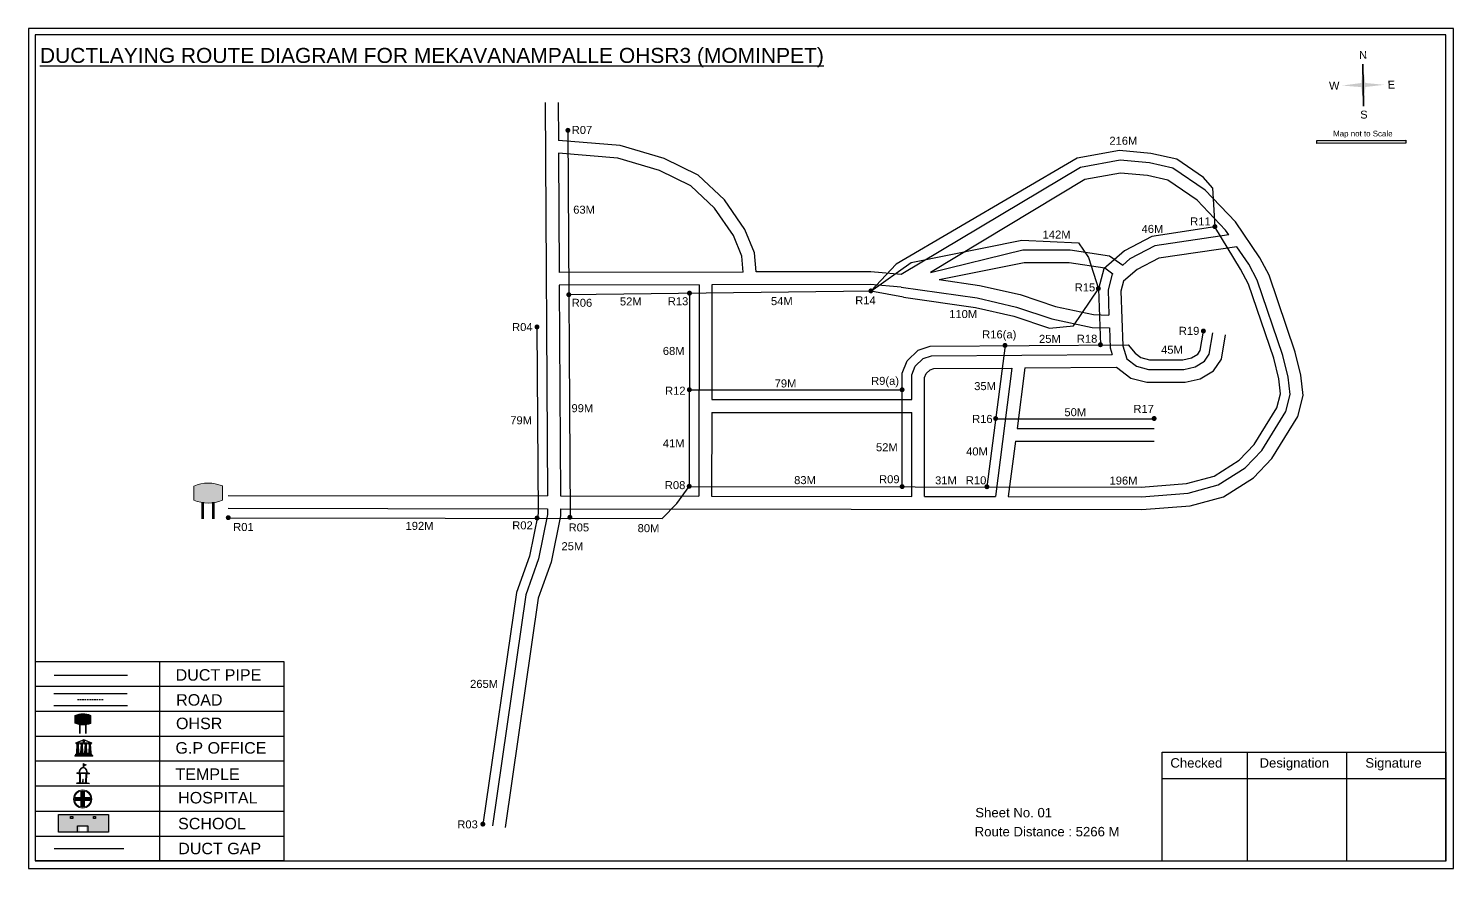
# Model space of a CAD drawing. Header units: inches. Extents: x 583 to 8862, y 412 to 2484.
# Drawn here: x 2796 to 3686, y 422 to 946 of the extents above; entities that cross this region are included whole.
import ezdxf

# ---------------------------------------------------------------- set-up
doc = ezdxf.new("R2010")
doc.units = ezdxf.units.IN
doc.header["$MEASUREMENT"] = 0
doc.linetypes.add('DASHEDX2', pattern=[1.5, 1, -0.5])
for name, color, linetype in [('LANDMARK', 7, 'Continuous'), ('OHT', 7, 'Continuous'), ('pipe', 5, 'Continuous')]:
    doc.layers.add(name, color=color, linetype=linetype)
doc.styles.get("Standard").update_dxf_attribs({"font": 'arial.ttf'})

# ---------------------------------------------------------------- blocks, each defined once
blk = doc.blocks.new('OHT')
at = {"linetype": 'Continuous', "lineweight": 0, "true_color": 0x0ffffc}
blk.add_hatch(color=4, dxfattribs=at).paths.add_polyline_path([(0.012, 1), (0, 1, 0.101323), (-0.4, 0.916), (-0.4, 0.525, 0.194075), (0.399, 0.521), (0.399, 0.921, 0.097877)])
at = {"color": 4, "linetype": 'Continuous', "lineweight": 0, "true_color": 0x0ffffc, "flags": 128}
for points in [[(-0.4, 0.525), (-0.4, 0.916)], [(0.399, 0.521), (0.399, 0.921)]]:
    blk.add_lwpolyline(points, dxfattribs=at)
at = {"color": 4, "linetype": 'Continuous', "lineweight": 0, "true_color": 0x0ffffc, "const_width": 0.075, "flags": 128}
for points in [[(-0.15, 0), (-0.15, 0.475)], [(0.15, 0), (0.15, 0.473)]]:
    blk.add_lwpolyline(points, dxfattribs=at)
at = {"color": 4, "linetype": 'Continuous', "lineweight": 0, "true_color": 0x0ffffc}
for centre, radius, start, end in [((0.006, -0.019), 1.019, 67.3109, 113.4711), ((0.004, 1.513), 1.068, 247.7682, 291.7007)]:
    blk.add_arc(centre, radius, start, end, dxfattribs=at)
blk = doc.blocks.new('Government_Office')
at = {"linetype": 'Continuous', "lineweight": 0, "true_color": 0xff0000}
h = blk.add_hatch(color=1, dxfattribs=at)
h.paths.add_polyline_path([(0.44, 0.72), (0.45, 0.75), (0, 0.93), (-0.45, 0.75), (-0.44, 0.72)])
h.paths.add_polyline_path([(0.355, 0.75), (-0.355, 0.75), (0, 0.9)], flags=16)
h.paths.add_polyline_path([(0, 0.778, -1), (0, 0.872, -1)], flags=0)
h = blk.add_hatch(color=1, dxfattribs=at)
edge = h.paths.add_edge_path()
edge.add_arc((0, 0.825), 0.0467, 90, 270)
edge.add_arc((0, 0.825), 0.0467, 270, 450)
for points in [[(-0.5, 0.05), (0.5, 0.05), (0.5, 0), (-0.5, 0)], [(-0.45, 0.075), (-0.45, 0.12), (0.45, 0.12), (0.45, 0.075)], [(-0.4, 0.14), (-0.4, 0.18), (0.4, 0.18), (0.4, 0.14)]]:
    blk.add_hatch(color=1, dxfattribs=at).paths.add_polyline_path(points)
h = blk.add_hatch(color=1, dxfattribs=at)
edge = h.paths.add_edge_path()
edge.add_line((-0.27, 0.195), (-0.295, 0.675))
edge.add_line((-0.295, 0.675), (-0.29, 0.675))
edge.add_arc((-0.278, 0.688), 0.0176, 225.30401, 441.56588)
edge.add_line((-0.275, 0.705), (-0.395, 0.705))
edge.add_arc((-0.392, 0.688), 0.0176, 98.43412, 314.69599)
edge.add_line((-0.38, 0.675), (-0.375, 0.675))
edge.add_line((-0.375, 0.675), (-0.4, 0.195))
edge.add_line((-0.4, 0.195), (-0.27, 0.195))
h = blk.add_hatch(color=1, dxfattribs=at)
edge = h.paths.add_edge_path()
edge.add_line((-0.047, 0.195), (-0.072, 0.675))
edge.add_line((-0.072, 0.675), (-0.067, 0.675))
edge.add_arc((-0.054, 0.688), 0.0176, 225.30401, 441.56588)
edge.add_line((-0.052, 0.705), (-0.172, 0.705))
edge.add_arc((-0.169, 0.688), 0.0176, 98.43412, 314.69599)
edge.add_line((-0.157, 0.675), (-0.152, 0.675))
edge.add_line((-0.152, 0.675), (-0.177, 0.195))
edge.add_line((-0.177, 0.195), (-0.047, 0.195))
h = blk.add_hatch(color=1, dxfattribs=at)
edge = h.paths.add_edge_path()
edge.add_line((0.177, 0.195), (0.152, 0.675))
edge.add_line((0.152, 0.675), (0.157, 0.675))
edge.add_arc((0.169, 0.688), 0.0176, 225.30401, 441.56588)
edge.add_line((0.172, 0.705), (0.052, 0.705))
edge.add_arc((0.054, 0.688), 0.0176, 98.43412, 314.69599)
edge.add_line((0.067, 0.675), (0.072, 0.675))
edge.add_line((0.072, 0.675), (0.047, 0.195))
edge.add_line((0.047, 0.195), (0.177, 0.195))
h = blk.add_hatch(color=1, dxfattribs=at)
edge = h.paths.add_edge_path()
edge.add_line((0.4, 0.195), (0.375, 0.675))
edge.add_line((0.375, 0.675), (0.38, 0.675))
edge.add_arc((0.392, 0.688), 0.0176, 225.30401, 441.56588)
edge.add_line((0.395, 0.705), (0.275, 0.705))
edge.add_arc((0.278, 0.688), 0.0176, 98.43412, 314.69599)
edge.add_line((0.29, 0.675), (0.295, 0.675))
edge.add_line((0.295, 0.675), (0.27, 0.195))
edge.add_line((0.27, 0.195), (0.4, 0.195))
at = {"color": 1, "linetype": 'Continuous', "lineweight": 0, "true_color": 0xff0000, "flags": 128}
for points in [[(-0.45, 0.75), (-0.44, 0.72), (0.44, 0.72), (0.45, 0.75), (0, 0.93)], [(-0.355, 0.75), (0.355, 0.75), (0, 0.9)], [(-0.5, 0.05), (0.5, 0.05), (0.5, 0), (-0.5, 0)], [(-0.45, 0.075), (-0.45, 0.12), (0.45, 0.12), (0.45, 0.075)], [(-0.4, 0.14), (-0.4, 0.18), (0.4, 0.18), (0.4, 0.14)]]:
    blk.add_lwpolyline(points, close=True, dxfattribs=at)
for points in [[(0, 0.872, 1), (0, 0.778, 1)], [(-0.27, 0.195), (-0.295, 0.675), (-0.29, 0.675, 1.379694), (-0.275, 0.705), (-0.395, 0.705, 1.379694), (-0.38, 0.675), (-0.375, 0.675), (-0.4, 0.195)], [(-0.047, 0.195), (-0.072, 0.675), (-0.067, 0.675, 1.379694), (-0.052, 0.705), (-0.172, 0.705, 1.379694), (-0.157, 0.675), (-0.152, 0.675), (-0.177, 0.195)], [(0.177, 0.195), (0.152, 0.675), (0.157, 0.675, 1.379694), (0.172, 0.705), (0.052, 0.705, 1.379694), (0.067, 0.675), (0.072, 0.675), (0.047, 0.195)], [(0.4, 0.195), (0.375, 0.675), (0.38, 0.675, 1.379694), (0.395, 0.705), (0.275, 0.705, 1.379694), (0.29, 0.675), (0.295, 0.675), (0.27, 0.195)]]:
    blk.add_lwpolyline(points, format="xyb", close=True, dxfattribs=at)
blk = doc.blocks.new('Temple')
at = {"linetype": 'Continuous', "lineweight": 0, "true_color": 0xff0000}
h = blk.add_hatch(color=1, dxfattribs=at)
edge = h.paths.add_edge_path()
edge.add_line((0.175, 0.49), (0.225, 0.49))
edge.add_line((0.225, 0.49), (0.225, 0.497))
edge.add_line((0.225, 0.497), (0.307, 0.497))
edge.add_line((0.307, 0.497), (0.307, 0.533))
edge.add_line((0.307, 0.533), (0.257, 0.533))
edge.add_line((0.257, 0.533), (0.257, 0.54))
edge.add_line((0.257, 0.54), (0.2, 0.54))
edge.add_spline(control_points=[(0.2, 0.54), (0.2, 0.589), (0.19, 0.638), (0.142, 0.743), (0.092, 0.79), (0.027, 0.805), (0.02, 0.806), (0.012, 0.806)], knot_values=[4.712389, 4.712389, 4.712389, 4.712389, 5.278166, 5.278166, 6.117402, 6.117402, 6.223801, 6.223801, 6.223801, 6.223801], degree=3, periodic=0)
edge.add_line((0.012, 0.806), (0.012, 0.79))
edge.add_line((0.012, 0.79), (-0.012, 0.79))
edge.add_line((-0.012, 0.79), (-0.012, 0.806))
edge.add_spline(control_points=[(-0.012, 0.806), (-0.055, 0.802), (-0.096, 0.781), (-0.171, 0.699), (-0.197, 0.628), (-0.2, 0.55), (-0.2, 0.545), (-0.2, 0.54)], knot_values=[6.343965, 6.343965, 6.343965, 6.343965, 6.956638, 6.956638, 7.795874, 7.795874, 7.853982, 7.853982, 7.853982, 7.853982], degree=3, periodic=0)
edge.add_line((-0.2, 0.54), (-0.257, 0.54))
edge.add_line((-0.257, 0.54), (-0.257, 0.533))
edge.add_line((-0.257, 0.533), (-0.307, 0.533))
edge.add_line((-0.307, 0.533), (-0.307, 0.497))
edge.add_line((-0.307, 0.497), (-0.225, 0.497))
edge.add_line((-0.225, 0.497), (-0.225, 0.49))
edge.add_line((-0.225, 0.49), (-0.175, 0.49))
edge.add_line((-0.175, 0.49), (-0.175, 0.07))
edge.add_arc((-0.205, 0.07), 0.03, -90, 0, ccw=False)
edge.add_line((-0.205, 0.04), (-0.257, 0.04))
edge.add_line((-0.257, 0.04), (-0.257, 0.033))
edge.add_line((-0.257, 0.033), (-0.307, 0.033))
edge.add_line((-0.307, 0.033), (-0.307, 0))
edge.add_line((-0.307, 0), (0.307, 0))
edge.add_line((0.307, 0), (0.307, 0.033))
edge.add_line((0.307, 0.033), (0.257, 0.033))
edge.add_line((0.257, 0.033), (0.257, 0.04))
edge.add_line((0.257, 0.04), (0.205, 0.04))
edge.add_arc((0.205, 0.07), 0.03, 180, 270, ccw=False)
edge.add_line((0.175, 0.07), (0.175, 0.49))
h.paths.add_polyline_path([(0.125, 0.07, -0.414214), (0.095, 0.04), (0.05, 0.04), (0.05, 0.033), (-0.05, 0.033), (-0.05, 0.04), (-0.095, 0.04, -0.414214), (-0.125, 0.07), (-0.125, 0.497), (0.125, 0.497)], flags=16)
edge = h.paths.add_edge_path(flags=16)
edge.add_ellipse((0, 0.54), major_axis=(0, 0.242), ratio=0.722808, start_angle=270, end_angle=450, ccw=False)
edge.add_line((0.175, 0.54), (-0.175, 0.54))
h.paths.add_polyline_path([(0.012, 0.23), (0.012, 0.07), (-0.012, 0.07), (-0.012, 0.23)], flags=0)
h = blk.add_hatch(color=1, dxfattribs=at)
edge = h.paths.add_edge_path()
edge.add_line((0.012, 0.857), (0, 0.85))
edge.add_line((0, 0.85), (-0.003, 0.925))
edge.add_line((-0.003, 0.925), (-0.012, 0.925))
edge.add_line((-0.012, 0.925), (-0.012, 0.806))
edge.add_spline(control_points=[(-0.012, 0.806), (-0.004, 0.807), (0.004, 0.807), (0.012, 0.806)], knot_values=[6.223801, 6.223801, 6.223801, 6.223801, 6.343965, 6.343965, 6.343965, 6.343965], degree=3, periodic=0)
edge.add_line((0.012, 0.806), (0.012, 0.857))
h = blk.add_hatch(color=1, dxfattribs=at)
edge = h.paths.add_edge_path()
edge.add_line((0.012, 0.79), (0.012, 0.806))
edge.add_spline(control_points=[(0.012, 0.806), (0.004, 0.807), (-0.004, 0.807), (-0.012, 0.806)], knot_values=[6.223801, 6.223801, 6.223801, 6.223801, 6.343965, 6.343965, 6.343965, 6.343965], degree=3, periodic=0)
edge.add_line((-0.012, 0.806), (-0.012, 0.79))
edge.add_line((-0.012, 0.79), (0.012, 0.79))
at = {"linetype": 'Continuous', "lineweight": 0, "true_color": 0xe66000}
blk.add_hatch(color=32, dxfattribs=at).paths.add_polyline_path([(-0.006, 1), (0.147, 0.931), (0, 0.85)])
at = {"color": 1, "linetype": 'Continuous', "lineweight": 0, "true_color": 0xff0000, "flags": 128}
for points in [[(0.012, 0.925), (-0.012, 0.925), (-0.012, 0.79), (0.012, 0.79)], [(0.012, 0.23), (-0.012, 0.23), (-0.012, 0.07), (0.012, 0.07)]]:
    blk.add_lwpolyline(points, close=True, dxfattribs=at)
at = {"color": 32, "linetype": 'Continuous', "lineweight": 0, "true_color": 0xe66000, "flags": 128}
blk.add_lwpolyline([(-0.006, 1), (0.147, 0.931), (0, 0.85), (-0.006, 1)], dxfattribs=at)
at = {"color": 1, "linetype": 'Continuous', "lineweight": 0, "true_color": 0xff0000, "flags": 128}
blk.add_lwpolyline([(0.2, 0.54), (0.257, 0.54), (0.257, 0.533), (0.307, 0.533), (0.307, 0.497), (0.225, 0.497), (0.225, 0.49), (0.175, 0.49), (0.175, 0.07, 0.414214), (0.205, 0.04), (0.257, 0.04), (0.257, 0.033), (0.307, 0.033), (0.307, 0), (-0.307, 0), (-0.307, 0.033), (-0.257, 0.033), (-0.257, 0.04), (-0.205, 0.04, 0.414214), (-0.175, 0.07), (-0.175, 0.49), (-0.225, 0.49), (-0.225, 0.497), (-0.307, 0.497), (-0.307, 0.533), (-0.257, 0.533), (-0.257, 0.54), (-0.2, 0.54)], format="xyb", dxfattribs=at)
blk.add_lwpolyline([(-0.175, 0.54), (0.175, 0.54)], dxfattribs=at)
blk.add_lwpolyline([(0.125, 0.497), (0.125, 0.07, -0.414214), (0.095, 0.04), (0.05, 0.04), (0.05, 0.033), (-0.05, 0.033), (-0.05, 0.04), (-0.095, 0.04, -0.414214), (-0.125, 0.07), (-0.125, 0.497)], format="xyb", close=True, dxfattribs=at)
at = {"color": 1, "linetype": 'Continuous', "lineweight": 0, "true_color": 0xff0000}
blk.add_ellipse((0, 0.54), major_axis=(0, 0.242), ratio=0.722808, start_param=4.712389, end_param=7.853982, dxfattribs=at)
blk.add_open_spline([(0.2, 0.54), (0.2, 0.589), (0.19, 0.638), (0.142, 0.743), (0.092, 0.79), (-0.023, 0.816), (-0.085, 0.794), (-0.171, 0.699), (-0.197, 0.628), (-0.2, 0.55), (-0.2, 0.545), (-0.2, 0.54)], degree=3, knots=[4.712389, 4.712389, 4.712389, 4.712389, 5.278166, 5.278166, 6.117402, 6.117402, 6.956638, 6.956638, 7.795874, 7.795874, 7.853982, 7.853982, 7.853982, 7.853982], dxfattribs=at)
blk = doc.blocks.new('*U16')
at = {"color": 0, "linetype": 'DASHEDX2', "transparency": 16777216}
blk.add_line((-8.22, 0), (8.01, 0), dxfattribs=at)
blk = doc.blocks.new('Hospital')
at = {"linetype": 'Continuous', "lineweight": 0, "true_color": 0x000000}
h = blk.add_hatch(color=18, dxfattribs=at)
h.paths.add_polyline_path([(-0.5, 0, 1), (0.5, 0, 1)])
h.paths.add_polyline_path([(0.446, 0, -1), (-0.446, 0, -1)], flags=16)
at = {"linetype": 'Continuous', "true_color": 0xff0000}
blk.add_hatch(color=1, dxfattribs=at).paths.add_polyline_path([(-0.394, 0.08), (-0.08, 0.08), (-0.08, 0.394), (0.08, 0.394), (0.08, 0.08), (0.394, 0.08), (0.394, -0.08), (0.08, -0.08), (0.08, -0.394), (-0.08, -0.394), (-0.08, -0.08), (-0.394, -0.08)])
at = {"color": 1, "linetype": 'Continuous', "true_color": 0xff0000, "flags": 128}
blk.add_lwpolyline([(-0.394, 0.08), (-0.08, 0.08), (-0.08, 0.394), (0.08, 0.394), (0.08, 0.08), (0.394, 0.08), (0.394, -0.08), (0.08, -0.08), (0.08, -0.394), (-0.08, -0.394), (-0.08, -0.08), (-0.394, -0.08)], close=True, dxfattribs=at)
at = {"color": 18, "linetype": 'Continuous', "lineweight": 0, "true_color": 0x000000}
for radius in [0.5, 0.446]:
    blk.add_circle((0, 0), radius, dxfattribs=at)

msp = doc.modelspace()

# ---------------------------------------------------------------- hatches: boundary and pattern name
at = {"ltscale": 0.5}
h = msp.add_hatch(color=5, dxfattribs=at)
h.dxf.hatch_style = 1
h.paths.add_polyline_path([(3134.31, 882.5, 1), (3131.19, 882.5, 1)])
at = {"true_color": 0x0093dd}
h = msp.add_hatch(color=142, dxfattribs=at)
h.dxf.hatch_style = 1
h.paths.add_polyline_path([(3600.58, 876.19), (3600.58, 874.34), (3656.09, 874.47), (3656.09, 876.31)])
at = {"ltscale": 0.5}
h = msp.add_hatch(color=5, dxfattribs=at)
h.dxf.hatch_style = 1
h.paths.add_polyline_path([(3538.46, 822.34, 1), (3535.34, 822.34, 1)])
h = msp.add_hatch(color=5, dxfattribs=at)
h.dxf.hatch_style = 1
h.paths.add_polyline_path([(3323.57, 782.24, 1), (3320.46, 782.24, 1)])
h = msp.add_hatch(color=5, dxfattribs=at)
h.dxf.hatch_style = 1
h.paths.add_polyline_path([(3465.69, 783.76, 1), (3462.58, 783.76, 1)])
h = msp.add_hatch(color=5, dxfattribs=at)
h.dxf.hatch_style = 1
h.paths.add_polyline_path([(3134.89, 779.87, 1), (3131.77, 779.87, 1)])
h = msp.add_hatch(color=5, dxfattribs=at)
h.dxf.hatch_style = 1
h.paths.add_polyline_path([(3210.26, 780.82, 1), (3207.15, 780.82, 1)])
h = msp.add_hatch(color=5, dxfattribs=at)
h.dxf.hatch_style = 1
h.paths.add_polyline_path([(3115, 759.71, 1), (3111.88, 759.71, 1)])
h = msp.add_hatch(color=5, dxfattribs=at)
h.dxf.hatch_style = 1
h.paths.add_polyline_path([(3531.29, 757.18, 1), (3528.17, 757.18, 1)])
h = msp.add_hatch(color=5, dxfattribs=at)
h.dxf.hatch_style = 1
h.paths.add_polyline_path([(3407.36, 748.2, 1), (3404.24, 748.2, 1)])
h = msp.add_hatch(color=5, dxfattribs=at)
h.dxf.hatch_style = 1
h.paths.add_polyline_path([(3466.97, 748.61, 1), (3463.85, 748.61, 1)])
h = msp.add_hatch(color=5, dxfattribs=at)
h.dxf.hatch_style = 1
h.paths.add_polyline_path([(3210.18, 720.52, 1), (3207.06, 720.52, 1)])
h = msp.add_hatch(color=5, dxfattribs=at)
h.dxf.hatch_style = 1
h.paths.add_polyline_path([(3343.08, 720.5, 1), (3339.97, 720.5, 1)])
h = msp.add_hatch(color=5, dxfattribs=at)
h.dxf.hatch_style = 1
h.paths.add_polyline_path([(3401.51, 702.55, 1), (3398.39, 702.55, 1)])
h = msp.add_hatch(color=5, dxfattribs=at)
h.dxf.hatch_style = 1
h.paths.add_polyline_path([(3500.51, 702.55, 1), (3497.4, 702.55, 1)])
h = msp.add_hatch(color=5, dxfattribs=at)
h.dxf.hatch_style = 1
h.paths.add_polyline_path([(3210.09, 660.22, 1), (3206.97, 660.22, 1)])
h = msp.add_hatch(color=5, dxfattribs=at)
h.dxf.hatch_style = 1
h.paths.add_polyline_path([(3343.09, 660.03, 1), (3339.97, 660.03, 1)])
h = msp.add_hatch(color=5, dxfattribs=at)
h.dxf.hatch_style = 1
h.paths.add_polyline_path([(3396.05, 659.95, 1), (3392.93, 659.95, 1)])
h = msp.add_hatch(color=5, dxfattribs=at)
h.dxf.hatch_style = 1
h.paths.add_polyline_path([(2922.17, 640.63, 1), (2919.05, 640.63, 1)])
h = msp.add_hatch(color=5, dxfattribs=at)
h.dxf.hatch_style = 1
h.paths.add_polyline_path([(3115.05, 640.41, 1), (3111.94, 640.41, 1)])
h = msp.add_hatch(color=5, dxfattribs=at)
h.dxf.hatch_style = 1
h.paths.add_polyline_path([(3135.55, 640.88, 1), (3132.44, 640.88, 1)])
at = {"true_color": 0xc8c92d}
h = msp.add_hatch(color=52, dxfattribs=at)
h.dxf.hatch_style = 1
h.paths.add_polyline_path([(2820.77, 455.25), (2814.61, 455.25), (2814.61, 444.16), (2820.77, 444.16)])
h.paths.add_polyline_path([(2845.62, 455.25), (2839.46, 455.25), (2839.46, 444.16), (2845.62, 444.16)])
at = {"true_color": 0x293189}
h = msp.add_hatch(color=177, dxfattribs=at)
h.dxf.hatch_style = 1
h.paths.add_polyline_path([(2839.46, 455.25), (2820.77, 455.25), (2820.77, 444.16), (2827.78, 444.16), (2827.78, 447.8), (2831.64, 447.8), (2831.64, 444.16), (2839.46, 444.16)])
h.paths.add_polyline_path([(2823.44, 452.78), (2822.07, 452.78), (2822.07, 454.05), (2823.44, 454.05)], flags=16)
h.paths.add_polyline_path([(2836.32, 452.78), (2836.32, 454.05), (2837.69, 454.05), (2837.69, 452.78)], flags=16)
at = {"ltscale": 0.5}
h = msp.add_hatch(color=5, dxfattribs=at)
h.dxf.hatch_style = 1
h.paths.add_polyline_path([(3081.19, 449.27, 1), (3078.07, 449.27, 1)])

# ---------------------------------------------------------------- linework, layer by layer
for p, q in [((3629.75, 897.53), (3629.29, 923.83)), ((3629.29, 923.83), (3629.75, 897.53)), ((3629.75, 897.53), (3629.29, 923.83)), ((3629.52, 910.66), (3629.75, 897.53)), ((2799.93, 550.69), (2799.93, 427.48)), ((2877.69, 550.69), (2877.69, 426.27)), ((2955.46, 535.14), (2799.93, 535.14)), ((2811.58, 530.84), (2857.47, 530.84)), ((2955.46, 519.58), (2799.93, 519.58)), ((2811.58, 523.32), (2857.7, 523.32)), ((2955.46, 504.03), (2799.93, 504.03)), ((2955.46, 488.48), (2799.93, 488.48)), ((2955.46, 472.92), (2799.93, 472.92)), ((2799.93, 457.37), (2955.46, 457.37)), ((2799.93, 441.82), (2955.46, 441.82)), ((2799.93, 427.48), (2799.93, 426.27)), ((2799.92, 427.24), (2799.92, 426.28)), ((2955.46, 426.27), (2799.93, 426.27))]:
    msp.add_line(p, q)
at = {"color": 1}
msp.add_line((3629.29, 923.83), (3629.52, 910.67), dxfattribs=at)
at = {"color": 242, "true_color": 0xcd2027}
for p, q in [((3556.99, 494.11), (3556.99, 426.22)), ((3619.19, 494.11), (3619.19, 426.22)), ((3504.02, 477.67), (3681.24, 477.67))]:
    msp.add_line(p, q, dxfattribs=at)
for points in [[(2795.81, 946.07), (2795.81, 421.57), (3685.95, 421.57), (3685.95, 946.07)], [(2799.92, 942.05), (2799.92, 426.28), (3681.24, 426.28), (3681.24, 942.05)], [(2845.69, 455.25), (2845.69, 444.16), (2814.61, 444.16), (2814.61, 455.25)], [(2823.44, 454.05), (2823.44, 452.78), (2822.07, 452.78), (2822.07, 454.05)], [(2836.32, 452.78), (2836.32, 454.05), (2837.69, 454.05), (2837.69, 452.78)]]:
    msp.add_lwpolyline(points, close=True)
for points in [[(3118.65, 899.88), (3120.03, 654.2)], [(3126.65, 899.93), (3126.79, 876.21)], [(3250.3, 794.04), (3249.33, 805.92), (3243.22, 820.56), (3230.52, 839.1), (3214.16, 854.47), (3192.92, 864.97), (3165.32, 873.02), (3126.79, 876.21)], [(3126.83, 868.18), (3127.25, 793.71)], [(3242.27, 794.02), (3241.46, 804.01), (3236.16, 816.72), (3224.41, 833.87), (3209.55, 847.83), (3190, 857.48), (3163.86, 865.11), (3126.83, 868.18)], [(3128.08, 646.19), (3491.32, 645.67), (3521.5, 648.1), (3542.26, 653.68), (3560.93, 665.59), (3572.53, 677.63), (3588.7, 703.72), (3591.97, 716.95), (3590.63, 729.64), (3587.13, 744.07), (3570.72, 792.01), (3564.99, 802.95), (3549.84, 825.26), (3530.93, 845.11), (3510.66, 858.86), (3495.98, 862.17), (3477.63, 863.8), (3452.93, 859.36), (3340.96, 792.56), (3321.89, 794.23), (3250.3, 794.04)], [(3545.65, 817.19), (3543.59, 820.22), (3525.73, 838.97), (3507.42, 851.39), (3494.74, 854.25), (3477.99, 855.74), (3455.75, 851.74), (3359.16, 793.81)], [(3545.65, 817.19), (3499.43, 810.39), (3483.79, 802.25), (3479.37, 798.38)], [(3359.16, 793.81), (3416.89, 807.88), (3446.55, 807.88), (3471.11, 804.17), (3479.37, 798.38)], [(3407.84, 653.79), (3491, 653.67), (3520.13, 656.01), (3538.99, 661.08), (3555.83, 671.82), (3566.18, 682.57), (3581.24, 706.86), (3583.86, 717.51), (3582.73, 728.27), (3579.44, 741.83), (3563.35, 788.85), (3558.12, 798.84), (3550.64, 809.84)], [(3550.64, 809.84), (3501.93, 802.67), (3488.33, 795.59), (3479.91, 788.23), (3478.2, 781.99), (3479.44, 747.9), (3481.83, 739.79), (3487.87, 735.13), (3495.39, 733.23), (3517.53, 733.23), (3524.63, 734.82), (3530.46, 738.31), (3533.42, 742.65), (3535.65, 756.05)], [(3242.27, 794.02), (3127.25, 793.71)], [(3364.67, 789.26), (3417.68, 799.88), (3445.95, 799.88), (3468.06, 796.54), (3473.17, 792.96)], [(3473.17, 792.96), (3472.83, 792.67), (3470.16, 782.92), (3470.74, 767.08)], [(3214.71, 785.94), (3127.3, 785.71)], [(3127.3, 785.71), (3128.03, 654.19)], [(3214.71, 785.94), (3214.52, 654.06)], [(3222.71, 785.97), (3222.61, 714.35)], [(3341.03, 784.52), (3321.55, 786.23), (3222.71, 785.97)], [(3341.03, 784.52), (3388.44, 777.82), (3413.04, 772.17), (3435.13, 764.72), (3460.18, 759.42), (3471.03, 759.07)], [(3364.67, 789.26), (3389.89, 785.69), (3415.22, 779.88), (3437.25, 772.45), (3461.14, 767.4), (3470.74, 767.08)], [(3471.03, 759.07), (3471.48, 746.61), (3472.69, 742.52)], [(3475.54, 734.54), (3484.3, 727.79), (3494.39, 725.23), (3518.41, 725.23), (3527.63, 727.29), (3536.07, 732.35), (3541.02, 739.59), (3543.54, 754.74)], [(3347.53, 714.36), (3347.52, 729.72), (3349.78, 735.13), (3354.67, 740.02), (3359.95, 741.73), (3472.69, 742.52)], [(3355.53, 653.86), (3355.52, 728.12), (3356.55, 730.59), (3358.97, 733.01), (3361.24, 733.74), (3410.06, 734.08)], [(3410.06, 734.08), (3399.77, 653.8)], [(3418.13, 734.14), (3413.3, 696.4)], [(3418.13, 734.14), (3475.54, 734.54)], [(3214.6, 714.35), (3214.61, 714.35)], [(3222.61, 714.35), (3347.53, 714.36)], [(3222.6, 706.35), (3222.52, 654.05)], [(3222.6, 706.35), (3347.53, 706.36)], [(3347.53, 653.86), (3347.53, 706.36)], [(3413.3, 696.4), (3473.47, 696.4), (3498.96, 696.4)], [(3412.27, 688.4), (3407.84, 653.79)], [(3412.27, 688.4), (3473.47, 688.4), (3498.96, 688.4)], [(2920.63, 654.49), (3120.03, 654.2)], [(3128.03, 654.19), (3214.52, 654.06)], [(3222.52, 654.05), (3347.53, 653.87)], [(3355.53, 653.86), (3399.77, 653.8)], [(2920.62, 646.49), (3120.08, 646.2)], [(3120.08, 646.2), (3120.1, 642.65), (3114.48, 614.91), (3106.43, 592.4), (3085.56, 448.26)], [(3128.08, 646.19), (3128.1, 641.87), (3122.21, 612.76), (3114.23, 590.46), (3093.48, 447.12)], [(2955.46, 426.27), (2955.46, 550.69), (2799.93, 550.69)], [(2826.45, 444.16), (2826.45, 448.27), (2832.97, 448.27), (2832.97, 444.16)]]:
    msp.add_lwpolyline(points)
at = {"color": 142, "true_color": 0x0093dd}
msp.add_lwpolyline([(3656.09, 874.47), (3600.58, 874.34), (3600.58, 876.19), (3656.09, 876.31), (3656.09, 874.47)], dxfattribs=at)
at = {"color": 242, "true_color": 0xcd2027}
msp.add_lwpolyline([(3681.24, 426.22), (3504.02, 426.22), (3504.02, 494.11), (3681.24, 494.11)], close=True, dxfattribs=at)
at = {"color": 1}
msp.add_solid([(3628.22, 910.65), (3631.04, 910.7), (3629.29, 923.83)], dxfattribs=at)
msp.add_solid([(3628.22, 910.65), (3631.04, 910.7), (3629.29, 923.83)], dxfattribs=at)
for points in [[(3629.56, 909.38), (3629.51, 912.2), (3616.37, 910.45)], [(3629.56, 909.38), (3629.51, 912.2), (3616.37, 910.45)], [(3628.23, 910.65), (3631.04, 910.7), (3629.75, 897.53)], [(3628.23, 910.65), (3631.04, 910.7), (3629.75, 897.53)], [(3629.56, 909.39), (3629.51, 912.2), (3642.67, 910.91)], [(3629.56, 909.39), (3629.51, 912.2), (3642.67, 910.91)]]:
    msp.add_solid(points)
at = {"layer": 'OHT', "color": 5}
msp.add_line((2811.75, 542.22), (2857.64, 542.22), dxfattribs=at)
at = {"layer": 'OHT', "color": 1}
msp.add_line((2811.75, 434.04), (2855.35, 434.04), dxfattribs=at)
at = {"layer": 'pipe'}
for points in [[(3132.75, 882.35), (3134.11, 641.28), (3133.88, 640.18)], [(3535.4, 846.65), (3529.82, 853.11), (3513.09, 864.46), (3496.91, 868.11), (3477.36, 869.85), (3450.82, 865.08), (3337.8, 798.86), (3322.01, 782.09)], [(3535.4, 846.65), (3536.9, 822.19), (3497.56, 816.18), (3480.38, 807.24), (3467.52, 795.99), (3464.13, 783.62), (3465.41, 748.47)], [(3208.53, 660.07), (3490.76, 659.67), (3519.1, 661.95), (3536.55, 666.64), (3552, 676.5), (3561.41, 686.27), (3575.64, 709.22), (3577.79, 717.92), (3576.8, 727.25), (3573.67, 740.14), (3557.82, 786.47), (3552.96, 795.75), (3536.9, 822.19)], [(3322.01, 782.09), (3347.19, 800.04), (3416.29, 813.88), (3451.69, 812.34), (3457.92, 803.1), (3464.13, 783.62)], [(3342.41, 778.38), (3387.34, 771.91), (3411.41, 766.39), (3433.55, 758.92), (3448.59, 760.41), (3464.13, 783.62)], [(3342.41, 778.38), (3322.01, 782.09), (3133.33, 779.73)], [(3208.7, 780.67), (3208.53, 660.07)], [(3113.44, 759.56), (3114.1, 643.23), (3108.69, 616.52), (3100.58, 593.86), (3079.63, 449.12)], [(3482.81, 748.59), (3487.04, 743.35), (3490.55, 740.64), (3496.14, 739.23), (3516.87, 739.23), (3522.37, 740.46), (3526.24, 742.78), (3527.72, 744.94), (3529.73, 757.03)], [(3341.53, 659.88), (3341.52, 730.92), (3344.7, 738.54), (3351.45, 745.29), (3358.98, 747.73), (3482.81, 748.59)], [(3405.8, 748.05), (3394.49, 659.8)], [(3208.62, 720.35), (3341.53, 720.36)], [(3399.95, 702.4), (3473.47, 702.4), (3498.96, 702.4)], [(2920.61, 640.49), (3191.6, 640.18), (3200.88, 649.49), (3208.53, 660.07)]]:
    msp.add_lwpolyline(points, dxfattribs=at)

# ---------------------------------------------------------------- block references
at = {"linetype": 'DASHEDX2'}
msp.add_blockref('*U16', (2834.58, 527.08), dxfattribs=at)
at = {"layer": 'LANDMARK'}
for name, p, xscale, yscale, zscale in [('Government_Office', (2830.34, 491.62), 11.32114773247135, 11.32114773247135, 11.32114773247135), ('Hospital', (2829.66, 464.96), 11.41772014427468, 11.41772014427468, 11.41772014427468)]:
    msp.add_blockref(name, p, dxfattribs=dict(at, xscale=xscale, yscale=yscale, zscale=zscale))
at = {"layer": 'LANDMARK', "xscale": 12.62452535729322, "yscale": 12.62452535729322, "zscale": 12.62452535729322, "rotation": 358.3713438591284}
msp.add_blockref('Temple', (2829.77, 474.5), dxfattribs=at)
at = {"layer": 'OHT'}
for p, xscale, yscale, zscale in [((2907.97, 639.8), 22.41341502807723, 22.41341502807723, 22.41341502807723), ((2829.75, 505.72), 12.45189723782068, 12.45189723782068, 12.45189723782068)]:
    msp.add_blockref('OHT', p, dxfattribs=dict(at, xscale=xscale, yscale=yscale, zscale=zscale))

# ---------------------------------------------------------------- texts
at = {"color": 242, "true_color": 0xcd2027}
msp.add_text('%%UDUCTLAYING ROUTE DIAGRAM FOR MEKAVANAMPALLE OHSR3 (MOMINPET)', height=9.375, dxfattribs=at).set_placement((2802.96, 924.58))
for s, p in [('N', (3626.99, 927.1)), ('W', (3608.25, 907.87)), ('E', (3644.84, 908.51)), ('S', (3627.74, 889.81))]:
    msp.add_text(s, height=4.95, rotation=1.00631).set_placement(p)
for s, height, p in [('R07', 5, (3135.13, 880.22)), ('Map not to Scale', 3.5424, (3610.76, 878.69)), ('216M', 5, (3470.99, 873.48)), ('63M', 5, (3136.07, 830.45)), ('R11', 5, (3521.46, 823.12)), ('142M', 5, (3429.3, 814.92)), ('46M', 5, (3491.11, 818.44)), ('R15', 5, (3449.33, 781.93)), ('R06', 5, (3135.13, 772.32)), ('52M', 5, (3165.23, 773.13)), ('R13', 5, (3195.15, 773.28)), ('54M', 5, (3259.59, 773.34)), ('R14', 5, (3312.24, 773.85)), ('110M', 5, (3370.94, 765.26)), ('R04', 5, (3097.86, 757.15)), ('R16(a)', 5, (3391.54, 752.57)), ('R19', 5, (3514.37, 754.79)), ('25M', 5, (3427.04, 749.79)), ('R18', 5, (3450.66, 749.86)), ('45M', 5, (3503.29, 742.99)), ('68M', 5, (3192.05, 742.23)), ('R12', 5, (3193.42, 717.41)), ('79M', 5, (3261.9, 721.95)), ('R9(a)', 5, (3322.15, 723.56)), ('35M', 5, (3386.54, 720.27)), ('79M', 5, (3096.75, 698.94)), ('99M', 5, (3134.99, 706.49)), ('R16', 5, (3385.25, 699.78)), ('50M', 5, (3442.91, 703.99)), ('R17', 5, (3485.97, 706.06)), ('41M', 5, (3192.05, 684.53)), ('52M', 5, (3325.2, 682.09)), ('40M', 5, (3381.52, 679.48)), ('R08', 5, (3193.31, 658.45)), ('83M', 5, (3274.08, 661.57)), ('R09', 5, (3327.11, 662.12)), ('31M', 5, (3362.12, 661.44)), ('R10', 5, (3381.31, 661.47)), ('196M', 5, (3471.08, 661.29)), ('R01', 5, (2923.65, 632.3)), ('192M', 5, (3031.34, 633.01)), ('R02', 5, (3097.98, 633.34)), ('R05', 5, (3133.2, 632.04)), ('80M', 5, (3176.3, 631.57)), ('25M', 5, (3128.76, 620.31)), ('DUCT PIPE', 7.178, (2887.73, 538.85)), ('265M', 5, (3071.66, 534.34)), ('ROAD ', 7.178, (2888.04, 523.24)), ('OHSR', 7.178, (2887.95, 508.57)), ('G.P OFFICE', 7.178, (2887.62, 493.28)), ('Checked', 5.886, (3509.09, 484.57)), ('Designation', 5.886, (3564.79, 484.57)), ('Signature', 5.886, (3630.89, 484.57)), ('TEMPLE', 7.178, (2887.61, 476.87)), ('HOSPITAL', 7.178, (2889.29, 462.18)), ('Sheet No. 01', 5.886, (3387.23, 453.51)), ('SCHOOL', 7.178, (2889.24, 446.02)), ('R03', 5, (3063.67, 446.61)), ('Route Distance : 5266 M', 5.886, (3386.86, 441.64)), ('DUCT GAP', 7.178, (2889.34, 430.46))]:
    msp.add_text(s, height=height).set_placement(p)

doc.saveas('drawing.dxf')
